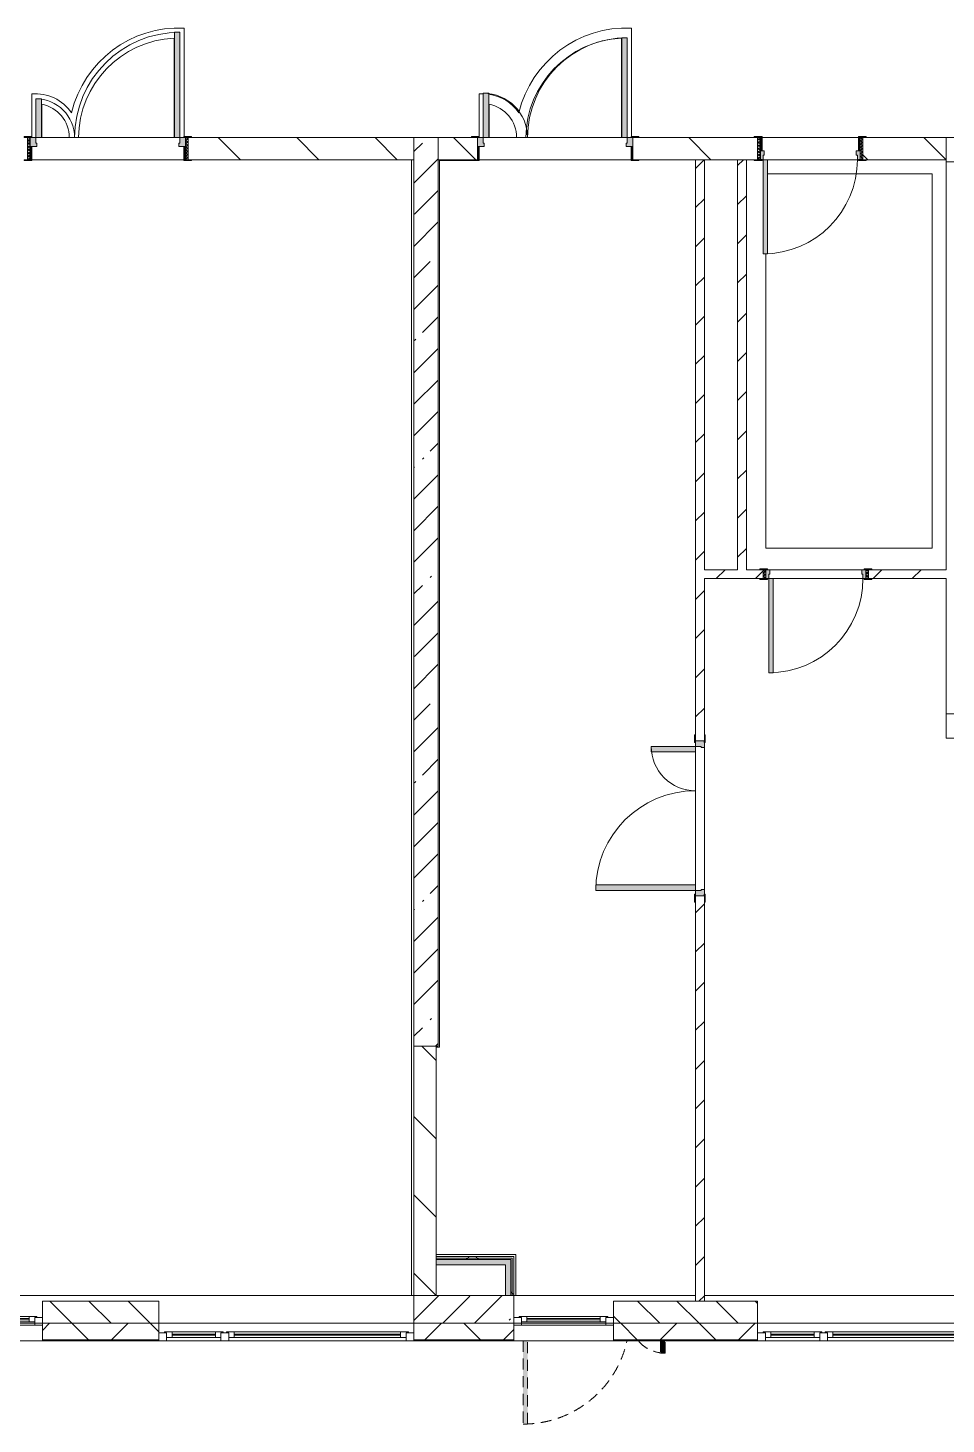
# Model space of a CAD drawing. Header units: millimetres. Extents: x 35143 to 244272, y -8553 to 29000.
# Drawn here: x 220911 to 229192, y -1010 to 11589 of the extents above; entities that cross this region are included whole.
import ezdxf

# ---------------------------------------------------------------- set-up
doc = ezdxf.new("R2010")
doc.units = ezdxf.units.MM
doc.linetypes.add('200_ШТРИХ__ш1_п0_6_', pattern=[160, 100, -60])
for name, color, linetype, lineweight in [('A-DETL-2', 7, 'Continuous', 5), ('A-DETL-MBND-1', 7, '200_ШТРИХ__ш1_п0_6_', 9), ('A-GLAZ-1', 7, 'Continuous', 5), ('A-WALL', 7, 'Continuous', 9), ('A-WALL-4', 7, 'Continuous', 5), ('I-WALL-5', 7, 'Continuous', 5), ('S-COLS-1', 7, 'Continuous', 5)]:
    doc.layers.add(name, color=color, linetype=linetype, lineweight=lineweight)
for name, color, linetype, lineweight, true_color in [('A-DOOR-3', 7, 'Continuous', 5, 0xaaaaaa), ('A-DOOR-4', 7, 'Continuous', 5, 0xe2e2e2), ('A-DOOR-FRAM-3', 7, 'Continuous', 5, 0xe2e2e2), ('A-DOOR-FRAM-4', 7, 'Continuous', 5, 0xaaaaaa), ('A-FLOR-2', 7, 'Continuous', 5, 0xaaaaaa), ('I-WALL-4', 7, 'Continuous', 9, 0xe7e7e7)]:
    doc.layers.add(name, color=color, linetype=linetype, lineweight=lineweight, true_color=true_color)
pattern_1 = [(135, (117261.9, 0), (-353.5534, -353.5534), [])]
pattern_2 = [(45, (117261.88, 0), (-176.7767, 176.7767), [])]
pattern_3 = [(45, (117261.88, 0), (-285.1231, 285.1231), []), (45, (117547, 0), (-285.1231, 285.1231), [504.031, -100.806, 16.764, -84.042])]
pattern_4 = [(45, (117261.9, 0), (-530.33, 530.33), []), (135, (117261.9, 0), (-530.33, -530.33), [])]

# ---------------------------------------------------------------- blocks, each defined once
blk = doc.blocks.new('120_Окно_СКБ_1Ст - 120_Окно_СКБ_1Ст 900х2500_h_ с форточкой-22876038-2_1_2_птичка')
at = {"layer": 'A-GLAZ-1'}
for p, q in [((-450, -127), (-450, -57)), ((-450, -57), (-380, -57)), ((450, -57), (-450, -57)), ((-380, -57), (-380, -127)), ((380, -87), (-380, -87)), ((-380, -87), (-380, -127)), ((-330, -137), (-330, -87)), ((-330, -107), (330, -107)), ((330, -117), (-330, -117)), ((330, -137), (330, -87)), ((380, -127), (380, -57)), ((380, -57), (450, -57)), ((380, -127), (380, -87)), ((450, -57), (450, -127)), ((-380, -127), (-450, -127)), ((-450, -127), (-400, -127)), ((-380, -127), (-400, -127)), ((-400, -127), (-400, -137)), ((-400, -137), (400, -137)), ((400, -137), (-400, -137)), ((450, -127), (380, -127)), ((400, -127), (380, -127)), ((400, -127), (450, -127)), ((400, -137), (400, -127))]:
    blk.add_line(p, q, dxfattribs=at)
blk = doc.blocks.new('110_Дверь_СКБ_2Ст - Д-2а_л_ Из коридора на лестницу-32216062-2_1_2_птичка')
at = {"layer": 'A-DOOR-4'}
for points in [[(612.5, 100), (662.5, 100), (662.5, 1000), (612.5, 1000), (612.5, 721)], [(-587.5, 100), (-587.5, 500), (-637.5, 500), (-637.5, 100)], [(712.5, -100), (712.5, 20), (697.5, 20), (697.5, -100)]]:
    blk.add_hatch(color=256, dxfattribs=at).paths.add_polyline_path(points)
h = blk.add_hatch(color=256, dxfattribs=at)
h.paths.add_polyline_path([(652.5, 20), (712.5, 20), (712.5, 100), (662.5, 100), (662.5, 50), (652.5, 50)])
h.paths.add_polyline_path([(-687.5, 20), (-627.5, 20), (-627.5, 50), (-637.5, 50), (-637.5, 100), (-687.5, 100)])
at = {"layer": 'A-DOOR-FRAM-3'}
for points in [[(-672.5, 100), (-672.5, 108), (-742.5, 108), (-742.5, 100)], [(-672.5, -100), (-672.5, 20), (-687.5, 20), (-687.5, -100)], [(767.5, 100), (767.5, 108), (697.5, 108), (697.5, 100)], [(-672.5, -108), (-672.5, -100), (-742.5, -100), (-742.5, -108)], [(767.5, -108), (767.5, -100), (697.5, -100), (697.5, -108)]]:
    blk.add_hatch(color=256, dxfattribs=at).paths.add_polyline_path(points)
at = {"layer": 'A-DOOR-3'}
for p, q in [((662.5, 1000), (612.5, 1000)), ((612.5, 1000), (612.5, 100)), ((662.5, 100), (662.5, 1000)), ((-637.5, 500), (-637.5, 100)), ((-587.5, 500), (-637.5, 500)), ((-587.5, 100), (-587.5, 500)), ((-637.5, 100), (-587.5, 100)), ((612.5, 100), (662.5, 100))]:
    blk.add_line(p, q, dxfattribs=at)
for centre, radius, start, end in [((662.5, 100), 900, 90, 180), ((-637.5, 100), 400, 360, 90)]:
    blk.add_arc(centre, radius, start, end, dxfattribs=at)
at = {"layer": 'A-DOOR-FRAM-4'}
for p, q in [((-672.5, 108), (-742.5, 108)), ((-742.5, 108), (-742.5, 100)), ((-742.5, 100), (-672.5, 100)), ((-637.5, 100), (-687.5, 100)), ((-687.5, 100), (-687.5, 20)), ((-687.5, 20), (-627.5, 20)), ((-672.5, 20), (-687.5, 20)), ((-687.5, 20), (-687.5, -100)), ((-672.5, 100), (-672.5, 108)), ((-672.5, -100), (-672.5, 20)), ((-637.5, 50), (-637.5, 100)), ((-627.5, 50), (-637.5, 50)), ((-627.5, 20), (-627.5, 50)), ((662.5, 50), (652.5, 50)), ((652.5, 50), (652.5, 20)), ((652.5, 20), (712.5, 20)), ((662.5, 100), (662.5, 50)), ((712.5, 100), (662.5, 100)), ((767.5, 108), (697.5, 108)), ((697.5, 108), (697.5, 100)), ((697.5, 100), (767.5, 100)), ((712.5, 20), (697.5, 20)), ((697.5, 20), (697.5, -100)), ((712.5, 20), (712.5, 100)), ((712.5, -100), (712.5, 20)), ((767.5, 100), (767.5, 108)), ((-672.5, -100), (-742.5, -100)), ((-742.5, -100), (-742.5, -108)), ((-742.5, -108), (-672.5, -108)), ((-687.5, -100), (-672.5, -100)), ((-672.5, -108), (-672.5, -100)), ((697.5, -100), (712.5, -100)), ((767.5, -100), (697.5, -100)), ((697.5, -100), (697.5, -108)), ((697.5, -108), (767.5, -108)), ((767.5, -108), (767.5, -100))]:
    blk.add_line(p, q, dxfattribs=at)
blk = doc.blocks.new('110_Дверь_СКБ_1Ст_Внутренняя1 - Д-8 950x2100h_охрана-V136-2_1_2_птичка')
at = {"layer": 'A-DOOR-3'}
h = blk.add_hatch(dxfattribs=at)
h.set_pattern_fill('FP_100', color=256, style=0, pattern_type=2)
h.set_pattern_definition([(135, (1826.41, 164.685), (-14.14214, -14.14214), []), (225, (1826.41, 164.685), (14.14214, -14.14214), [])])
h.paths.add_polyline_path([(487.5, 100), (462.5, 100), (462.5, -100), (487.5, -100)])
at = {"layer": 'A-DOOR-4'}
h = blk.add_hatch(color=256, dxfattribs=at)
h.paths.add_polyline_path([(437.5, 100), (437.5, 60), (427.5, 60), (427.5, 20), (462.5, 20), (461.2, 100)])
h.paths.add_polyline_path([(-437.5, 100), (-437.5, 20), (-402.5, 20), (-402.5, 60), (-412.5, 60), (-412.5, 100)])
at = {"layer": 'A-DOOR-FRAM-3'}
for points in [[(397.5, 950), (397.5, 100), (437.5, 100), (437.5, 950)], [(-422.5, 108), (-492.5, 108), (-492.5, 100), (-422.5, 100)], [(-422.5, 20), (-437.5, 20), (-437.5, -100), (-422.5, -100)], [(461.2, 108), (447.5, 108), (447.5, 100), (517.5, 100), (517.5, 108)], [(461.2, 20), (447.5, 20), (447.5, -100), (462.5, -100), (462.5, 20)], [(-422.5, -100), (-492.5, -100), (-492.5, -108), (-422.5, -108)], [(517.5, -100), (447.5, -100), (447.5, -108), (517.5, -108)]]:
    blk.add_hatch(color=256, dxfattribs=at).paths.add_polyline_path(points)
at = {"layer": 'A-DOOR-FRAM-4'}
h = blk.add_hatch(dxfattribs=at)
h.set_pattern_fill('FP_101', color=256, style=0, pattern_type=2)
h.set_pattern_definition([(45, (-296.384, 164.685), (-14.1421, 14.1421), []), (135, (-296.384, 164.685), (-14.1421, -14.1421), [])])
h.paths.add_polyline_path([(-437.5, 100), (-462.5, 100), (-462.5, -100), (-437.5, -100)])
at = {"layer": 'A-DOOR-3'}
for p, q in [((437.5, 950), (397.5, 950)), ((397.5, 950), (397.5, 100)), ((437.5, 100), (437.5, 950)), ((397.5, 100), (437.5, 100))]:
    blk.add_line(p, q, dxfattribs=at)
blk.add_arc((437.5, 100), 850, 90, 180, dxfattribs=at)
at = {"layer": 'A-DOOR-FRAM-4'}
for p, q in [((-422.5, 108), (-492.5, 108)), ((-492.5, 108), (-492.5, 100)), ((-492.5, 100), (-422.5, 100)), ((-437.5, 100), (-462.5, 100)), ((-462.5, 100), (-462.5, -100)), ((-412.5, 100), (-437.5, 100)), ((-437.5, 100), (-437.5, 20)), ((-437.5, -100), (-437.5, 100)), ((-422.5, 100), (-437.5, 100)), ((-437.5, 100), (-437.5, 99)), ((-437.5, 99), (-422.5, 99)), ((-437.5, 20), (-402.5, 20)), ((-422.5, 20), (-437.5, 20)), ((-437.5, 20), (-437.5, -100)), ((-422.5, 100), (-422.5, 108)), ((-422.5, 99), (-422.5, 100)), ((-422.5, -100), (-422.5, 20)), ((-412.5, 60), (-412.5, 100)), ((-402.5, 60), (-412.5, 60)), ((-402.5, 20), (-402.5, 60)), ((437.5, 60), (427.5, 60)), ((427.5, 60), (427.5, 20)), ((427.5, 20), (462.5, 20)), ((437.5, 100), (437.5, 60)), ((462.5, 100), (437.5, 100)), ((517.5, 108), (447.5, 108)), ((447.5, 108), (447.5, 100)), ((462.5, 100), (447.5, 100)), ((447.5, 100), (447.5, 99)), ((447.5, 100), (517.5, 100)), ((447.5, 99), (462.5, 99)), ((462.5, 20), (447.5, 20)), ((447.5, 20), (447.5, -100)), ((462.5, 20), (462.5, 100)), ((487.5, 100), (462.5, 100)), ((462.5, 100), (462.5, -100)), ((462.5, 99), (462.5, 100)), ((462.5, -100), (462.5, 20)), ((487.5, -100), (487.5, 100)), ((517.5, 100), (517.5, 108)), ((-422.5, -100), (-492.5, -100)), ((-492.5, -100), (-492.5, -108)), ((-492.5, -108), (-422.5, -108)), ((-462.5, -100), (-437.5, -100)), ((-437.5, -100), (-422.5, -100)), ((-422.5, -108), (-422.5, -100)), ((447.5, -100), (462.5, -100)), ((517.5, -100), (447.5, -100)), ((447.5, -100), (447.5, -108)), ((447.5, -108), (517.5, -108)), ((462.5, -100), (487.5, -100)), ((517.5, -108), (517.5, -100))]:
    blk.add_line(p, q, dxfattribs=at)
blk = doc.blocks.new('110_Дверь_СКБ_1Ст_Внутренняя1 - Д-8 950x2100h_охрана-V137-2_1_2_птичка')
at = {"layer": 'A-DOOR-3'}
h = blk.add_hatch(dxfattribs=at)
h.set_pattern_fill('FP_132', color=256, style=0, pattern_type=2)
h.set_pattern_definition([(135, (1826.41, 104.685), (-14.14214, -14.14214), []), (225, (1826.41, 104.685), (14.14214, -14.14214), [])])
h.paths.add_polyline_path([(487, 40), (462, 40), (462, -40), (487, -40)])
at = {"layer": 'A-DOOR-4'}
h = blk.add_hatch(color=256, dxfattribs=at)
h.paths.add_polyline_path([(437, 40), (437, 0), (427, 0), (427, -40), (462, -40), (462, 40)])
h.paths.add_polyline_path([(-413, 40), (-438, 40), (-438, -40), (-403, -40), (-403, 0), (-413, 0)])
at = {"layer": 'A-DOOR-FRAM-3'}
for points in [[(437, 890), (397, 890), (397, 40), (437, 40), (437, 67)], [(-493, 48), (-493, 40), (-423, 40), (-423, 48)], [(517, 48), (447, 48), (447, 40), (517, 40)], [(-423, -40), (-493, -40), (-493, -48), (-423, -48)], [(447, -40), (447, -48), (517, -48), (517, -40)]]:
    blk.add_hatch(color=256, dxfattribs=at).paths.add_polyline_path(points)
at = {"layer": 'A-DOOR-FRAM-4'}
h = blk.add_hatch(dxfattribs=at)
h.set_pattern_fill('FP_133', color=256, style=0, pattern_type=2)
h.set_pattern_definition([(45, (-296.384, 104.685), (-14.1421, 14.1421), []), (135, (-296.384, 104.685), (-14.1421, -14.1421), [])])
h.paths.add_polyline_path([(-438, 40), (-463, 40), (-463, -40), (-438, -40)])
at = {"layer": 'A-DOOR-3'}
for p, q in [((437, 890), (397, 890)), ((397, 890), (397, 40)), ((437, 40), (437, 890)), ((397, 40), (437, 40))]:
    blk.add_line(p, q, dxfattribs=at)
blk.add_arc((437, 40), 850, 90, 180, dxfattribs=at)
at = {"layer": 'A-DOOR-FRAM-4'}
for p, q in [((-423, 48), (-493, 48)), ((-493, 48), (-493, 40)), ((-493, 40), (-423, 40)), ((-438, 40), (-463, 40)), ((-463, 40), (-463, -40)), ((-413, 40), (-438, 40)), ((-438, 40), (-438, -40)), ((-438, -40), (-438, 40)), ((-423, 40), (-438, 40)), ((-438, 40), (-438, 39)), ((-438, 39), (-423, 39)), ((-423, 40), (-423, 48)), ((-423, 39), (-423, 40)), ((-413, 0), (-413, 40)), ((-403, 0), (-413, 0)), ((-403, -40), (-403, 0)), ((437, 0), (427, 0)), ((427, 0), (427, -40)), ((437, 40), (437, 0)), ((462, 40), (437, 40)), ((517, 48), (447, 48)), ((447, 48), (447, 40)), ((462, 40), (447, 40)), ((447, 40), (447, 39)), ((447, 40), (517, 40)), ((447, 39), (462, 39)), ((462, -40), (462, 40)), ((487, 40), (462, 40)), ((462, 40), (462, -40)), ((462, 39), (462, 40)), ((487, -40), (487, 40)), ((517, 40), (517, 48)), ((-423, -40), (-493, -40)), ((-493, -40), (-493, -48)), ((-493, -48), (-423, -48)), ((-463, -40), (-438, -40)), ((-423, -39), (-438, -39)), ((-438, -39), (-438, -40)), ((-438, -40), (-403, -40)), ((-438, -40), (-423, -40)), ((-423, -40), (-423, -39)), ((-423, -48), (-423, -40)), ((427, -40), (462, -40)), ((462, -39), (447, -39)), ((447, -39), (447, -40)), ((447, -40), (462, -40)), ((517, -40), (447, -40)), ((447, -40), (447, -48)), ((447, -48), (517, -48)), ((462, -40), (462, -39)), ((462, -40), (487, -40)), ((517, -48), (517, -40))]:
    blk.add_line(p, q, dxfattribs=at)
blk = doc.blocks.new('110_Дверь_СКБ_2Ст - Д-6_л__ ДОО_Дв_1450x2100h_Дверь из раздевальной в коридор-V138-2_1_2_птичка')
at = {"layer": 'A-DOOR-3'}
h = blk.add_hatch(dxfattribs=at)
h.set_pattern_fill('FP_25', color=256, style=0, pattern_type=2)
h.set_pattern_definition([(135, (1576.41, 164.685), (-14.14214, -14.14214), []), (225, (1576.41, 164.685), (14.14214, -14.14214), [])])
h.paths.add_polyline_path([(737.5, -100), (737.5, 100), (712.5, 100), (712.5, -100)])
at = {"layer": 'A-DOOR-4'}
for points in [[(662.5, 100), (662.5, 1050), (612.5, 1050), (612.5, 100)], [(-587.5, 100), (-587.5, 450), (-637.5, 450), (-637.5, 100)]]:
    blk.add_hatch(color=256, dxfattribs=at).paths.add_polyline_path(points)
h = blk.add_hatch(color=256, dxfattribs=at)
h.paths.add_polyline_path([(652.5, 20), (712.5, 20), (712.5, 100), (662.5, 100), (662.5, 50), (652.5, 50)])
h.paths.add_polyline_path([(-687.5, 20), (-627.5, 20), (-627.5, 50), (-637.5, 50), (-637.5, 100), (-687.5, 100)])
at = {"layer": 'A-DOOR-FRAM-3'}
for points in [[(-672.5, 100), (-672.5, 108), (-742.5, 108), (-742.5, 100), (-691, 100)], [(-672.5, -100), (-672.5, 20), (-687.5, 20), (-687.5, -100)], [(767.5, 100), (767.5, 108), (697.5, 108), (697.5, 100)], [(712.5, -100), (712.5, 20), (697.5, 20), (697.5, -100)], [(-742.5, -108), (-672.5, -108), (-672.5, -100), (-742.5, -100)], [(767.5, -108), (767.5, -100), (697.5, -100), (697.5, -108)]]:
    blk.add_hatch(color=256, dxfattribs=at).paths.add_polyline_path(points)
at = {"layer": 'A-DOOR-FRAM-4'}
h = blk.add_hatch(dxfattribs=at)
h.set_pattern_fill('FP_26', color=256, style=0, pattern_type=2)
h.set_pattern_definition([(45, (-546.384, 164.685), (-14.1421, 14.1421), []), (135, (-546.384, 164.685), (-14.1421, -14.1421), [])])
h.paths.add_polyline_path([(-687.5, -100), (-691, 100), (-712.5, 100), (-712.5, -100), (-691, -100)])
at = {"layer": 'A-DOOR-3'}
for p, q in [((662.5, 1050), (612.5, 1050)), ((612.5, 1050), (612.5, 100)), ((662.5, 100), (662.5, 1050)), ((-637.5, 450), (-637.5, 100)), ((-587.5, 450), (-637.5, 450)), ((-587.5, 100), (-587.5, 450)), ((-637.5, 100), (-587.5, 100)), ((612.5, 100), (662.5, 100))]:
    blk.add_line(p, q, dxfattribs=at)
for centre, radius, start, end in [((662.5, 100), 950, 90, 180), ((-637.5, 100), 350, 360, 90)]:
    blk.add_arc(centre, radius, start, end, dxfattribs=at)
at = {"layer": 'A-DOOR-FRAM-4'}
for p, q in [((-672.5, 108), (-742.5, 108)), ((-742.5, 108), (-742.5, 100)), ((-742.5, 100), (-672.5, 100)), ((-687.5, 100), (-712.5, 100)), ((-712.5, 100), (-712.5, -100)), ((-637.5, 100), (-687.5, 100)), ((-687.5, 100), (-687.5, 20)), ((-687.5, -100), (-687.5, 100)), ((-687.5, 20), (-627.5, 20)), ((-672.5, 20), (-687.5, 20)), ((-687.5, 20), (-687.5, -100)), ((-672.5, 100), (-672.5, 108)), ((-672.5, -100), (-672.5, 20)), ((-637.5, 50), (-637.5, 100)), ((-627.5, 50), (-637.5, 50)), ((-627.5, 20), (-627.5, 50)), ((662.5, 50), (652.5, 50)), ((652.5, 50), (652.5, 20)), ((652.5, 20), (712.5, 20)), ((662.5, 100), (662.5, 50)), ((712.5, 100), (662.5, 100)), ((767.5, 108), (697.5, 108)), ((697.5, 108), (697.5, 100)), ((697.5, 100), (767.5, 100)), ((712.5, 20), (697.5, 20)), ((697.5, 20), (697.5, -100)), ((712.5, 20), (712.5, 100)), ((737.5, 100), (712.5, 100)), ((712.5, 100), (712.5, -100)), ((712.5, -100), (712.5, 20)), ((737.5, -100), (737.5, 100)), ((767.5, 100), (767.5, 108)), ((-672.5, -100), (-742.5, -100)), ((-742.5, -100), (-742.5, -108)), ((-742.5, -108), (-672.5, -108)), ((-712.5, -100), (-687.5, -100)), ((-687.5, -100), (-672.5, -100)), ((-672.5, -108), (-672.5, -100)), ((697.5, -100), (712.5, -100)), ((767.5, -100), (697.5, -100)), ((697.5, -100), (697.5, -108)), ((697.5, -108), (767.5, -108)), ((712.5, -100), (737.5, -100)), ((767.5, -108), (767.5, -100))]:
    blk.add_line(p, q, dxfattribs=at)
blk = doc.blocks.new('110_Дверь_СКБ_2Ст_Наружная - ДН-5_л__ Двухстворчатая 1350 х3800 _h_ в свету с верхним остеклением-21877029-2_1_2_птичка')
at = {"layer": 'A-DETL-MBND-1'}
for points in [[(619, 1010), (619, 258), (659, 258), (659, 1010)], [(-621, 370), (-621, 258), (-581, 258), (-581, 370)]]:
    blk.add_hatch(color=256, dxfattribs=at).paths.add_polyline_path(points)
for p, q in [((659, 1010), (619, 1010)), ((619, 1010), (619, 258)), ((659, 258), (659, 1010)), ((-621, 370), (-621, 258)), ((-581, 370), (-621, 370)), ((-581, 258), (-581, 370))]:
    blk.add_line(p, q, dxfattribs=at)
for centre, radius, start, end in [((659, 50), 960, 90, 167.443), ((-621, 50), 320, 42.2942, 90)]:
    blk.add_arc(centre, radius, start, end, dxfattribs=at)
blk = doc.blocks.new('120_Окно_СКБ_2Ст_Фрамуга сверху - 120_Окно_СКБ_2Ст_2300х2500_h_ ДОО-22877051-2_1_2_птичка')
at = {"layer": 'A-GLAZ-1'}
for p, q in [((-1150, 13), (-1150, 83)), ((-1150, 83), (-1080, 83)), ((1150, 83), (-1150, 83)), ((-1080, 13), (-1150, 13)), ((-1150, 13), (-1100, 13)), ((-1080, 13), (-1100, 13)), ((-1100, 13), (-1100, 3)), ((-1100, 3), (540, 3)), ((540, 3), (-1100, 3)), ((-1080, 83), (-1080, 13)), ((-1080, 83), (1080, 83)), ((520, 53), (-1080, 53)), ((-1080, 53), (-1080, 13)), ((-1030, 3), (-1030, 53)), ((-1030, 33), (470, 33)), ((470, 23), (-1030, 23)), ((470, 3), (470, 53)), ((520, 13), (520, 83)), ((520, 83), (590, 83)), ((520, 13), (520, 53)), ((590, 13), (520, 13)), ((540, 13), (520, 13)), ((540, 13), (570, 13)), ((540, 13), (570, 13)), ((540, 3), (540, 13)), ((590, 13), (570, 13)), ((570, 13), (570, 3)), ((570, 3), (1100, 3)), ((1100, 3), (570, 3)), ((590, 83), (590, 13)), ((1080, 53), (590, 53)), ((590, 53), (590, 13)), ((640, 3), (640, 53)), ((640, 33), (1030, 33)), ((1030, 23), (640, 23)), ((1030, 3), (1030, 53)), ((1080, 13), (1080, 83)), ((1080, 83), (1150, 83)), ((1080, 13), (1080, 53)), ((1150, 13), (1080, 13)), ((1100, 13), (1080, 13)), ((1100, 13), (1150, 13)), ((1100, 3), (1100, 13)), ((1150, 83), (1150, 13))]:
    blk.add_line(p, q, dxfattribs=at)
blk = doc.blocks.new('110_Дверь_СКБ_2Ст - Д-5_п_ Из игровой в коридор-32351726-2_1_2_птичка')
at = {"layer": 'A-DOOR-4'}
h = blk.add_hatch(color=256, dxfattribs=at)
h.paths.add_polyline_path([(712, -40), (712, 40), (652, 40), (652, 10), (662, 10), (662, -40)])
h.paths.add_polyline_path([(-628, 40), (-688, 40), (-688, -40), (-638, -40), (-638, 10), (-628, 10)])
for points in [[(-588, -440), (-588, -40), (-638, -40), (-638, -440)], [(662, -40), (612, -40), (612, -940), (662, -940)]]:
    blk.add_hatch(color=256, dxfattribs=at).paths.add_polyline_path(points)
at = {"layer": 'A-DOOR-FRAM-3'}
for points in [[(-673, 48), (-743, 48), (-743, 40), (-673, 40)], [(767, 48), (697, 48), (697, 40), (767, 40)], [(-673, -40), (-743, -40), (-743, -48), (-673, -48)], [(767, -40), (697, -40), (697, -48), (767, -48)]]:
    blk.add_hatch(color=256, dxfattribs=at).paths.add_polyline_path(points)
at = {"layer": 'A-DOOR-3'}
for p, q in [((-638, -40), (-588, -40)), ((-638, -440), (-638, -40)), ((-588, -40), (-588, -440)), ((612, -40), (662, -40)), ((612, -940), (612, -40)), ((662, -40), (662, -940)), ((-588, -440), (-638, -440)), ((662, -940), (612, -940))]:
    blk.add_line(p, q, dxfattribs=at)
for centre, radius, start, end in [((-638, -40), 400, 270, 0), ((662, -40), 900, 180, 270)]:
    blk.add_arc(centre, radius, start, end, dxfattribs=at)
at = {"layer": 'A-DOOR-FRAM-4'}
for p, q in [((-743, 48), (-673, 48)), ((-743, 40), (-743, 48)), ((-673, 40), (-743, 40)), ((-688, 40), (-628, 40)), ((-688, -40), (-688, 40)), ((-688, 40), (-673, 40)), ((-688, 39), (-688, 40)), ((-673, 39), (-688, 39)), ((-673, 48), (-673, 40)), ((-673, 40), (-673, 39)), ((-638, 10), (-638, -40)), ((-628, 10), (-638, 10)), ((-628, 40), (-628, 10)), ((652, 40), (712, 40)), ((652, 10), (652, 40)), ((662, 10), (652, 10)), ((662, -40), (662, 10)), ((697, 40), (697, 48)), ((697, 48), (767, 48)), ((697, 39), (697, 40)), ((697, 40), (712, 40)), ((767, 40), (697, 40)), ((712, 39), (697, 39)), ((712, 40), (712, -40)), ((712, 40), (712, 39)), ((767, 48), (767, 40)), ((-743, -40), (-673, -40)), ((-743, -48), (-743, -40)), ((-673, -48), (-743, -48)), ((-638, -40), (-688, -40)), ((-673, -40), (-673, -48)), ((712, -40), (662, -40)), ((697, -48), (697, -40)), ((697, -40), (767, -40)), ((767, -48), (697, -48)), ((767, -40), (767, -48))]:
    blk.add_line(p, q, dxfattribs=at)

msp = doc.modelspace()

# ---------------------------------------------------------------- hatches: boundary and pattern name
at = {"layer": 'A-WALL-4'}
h = msp.add_hatch(dxfattribs=at)
h.set_pattern_fill('FP_97', color=256, style=0, pattern_type=2)
h.set_pattern_definition([(135, (117261.88, 0), (-176.7767, -176.7767), [])])
h.paths.add_polyline_path([(239291.9, -100), (240091.9, -100), (240091.9, 100), (239291.9, 100)])
h.paths.add_polyline_path([(227421.1, -100), (227491.9, -100), (227491.9, 100), (226191.9, 100), (226191.9, -100), (226957.3, -100)])
h.paths.add_polyline_path([(236232.5, -100), (236591.9, -100), (236591.9, 100), (236091.9, 100), (236091.9, -100)])
h.paths.add_polyline_path([(230941.9, -100), (230941.9, 100), (230691.9, 100), (230691.9, -100)])
h.paths.add_polyline_path([(231841.9, -100), (232891.9, -100), (232891.9, 100), (231841.9, 100)])
h.paths.add_polyline_path([(212041.9, -100), (212041.9, 100), (211791.9, 100), (211791.9, -100)])
h.paths.add_polyline_path([(213044.5, -100), (216291.9, -100), (216290.8, 100), (212941.9, 100), (212941.9, -100)])
h.paths.add_polyline_path([(219891.9, -100), (220141.9, -100), (220141.9, 100), (219891.9, 100)])
h.paths.add_polyline_path([(221855.9, -100), (222091.9, -100), (222091.9, 100), (221041.9, 100), (221041.9, -100)])
h.paths.add_polyline_path([(218091.9, -100), (218991.9, -100), (218991.9, 100), (218091.9, 100)])
h.paths.add_polyline_path([(209798.2, -100), (209991.9, -100), (209991.9, 100), (209191.9, 100), (209191.9, -100), (209357.7, -100)])
h = msp.add_hatch(dxfattribs=at)
h.set_pattern_fill('FP_87', color=256, style=0, pattern_type=2)
h.set_pattern_definition([(45, (117261.9, 0), (-353.5534, 353.5534), []), (135, (117261.9, 0), (-353.5534, -353.5534), [])])
h.paths.add_polyline_path([(239478.8, -250), (240091.9, -250), (240091.9, -100), (239291.9, -100), (239291.9, -250)])
h.paths.add_polyline_path([(237623.8, -250), (238391.9, -250), (238391.9, -100), (237491.9, -100), (237491.9, -250)])
h.paths.add_polyline_path([(242261.4, -250), (242341.9, -250), (242341.9, -100), (240991.9, -100), (240991.9, -250), (241333.9, -250)])
h.paths.add_polyline_path([(229791.9, -250), (230941.9, -250), (230941.9, -100), (229791.9, -100)])
h.paths.add_polyline_path([(224638.5, -250), (225291.9, -250), (225291.9, -100), (224391.9, -100), (224391.9, -250)])
h.paths.add_polyline_path([(226191.9, -250), (227491.9, -250), (227491.9, -100), (226191.9, -100)])
h.paths.add_polyline_path([(231841.9, -250), (232891.9, -250), (232891.9, -100), (231841.9, -100)])
h.paths.add_polyline_path([(236591.9, -250), (236591.9, -100), (235191.9, -100), (235191.9, -250), (236232.5, -250)])
h.paths.add_polyline_path([(219073.4, -250), (220141.9, -250), (220141.9, -100), (218091.9, -100), (218091.9, -250), (218991.9, -250)])
h.paths.add_polyline_path([(221041.9, -250), (222091.9, -250), (222091.9, -100), (221041.9, -100)])
h.paths.add_polyline_path([(216291.9, -250), (217191.9, -250), (217191.9, -100), (212941.9, -100), (212941.9, -250), (216290.8, -250)])
h.paths.add_polyline_path([(210891.9, -250), (212041.9, -250), (212041.9, -100), (210891.9, -100)])
h.paths.add_polyline_path([(206471.9, -250), (208291.9, -250), (208291.9, -100), (206471.9, -100)])
h.paths.add_polyline_path([(209334.4, -250), (209991.9, -250), (209991.9, -100), (209191.9, -100), (209191.9, -250)])
at = {"layer": 'I-WALL-4'}
for points in [[(225216.9, 426), (225216.9, 476), (224591.9, 476), (224591.9, 426), (224638.5, 426)], [(225216.9, 150), (225266.9, 150), (225266.9, 476), (225216.9, 476), (225216.9, 230.5)]]:
    msp.add_hatch(color=256, dxfattribs=at).paths.add_polyline_path(points)
at = {"layer": 'I-WALL-5'}
h = msp.add_hatch(dxfattribs=at)
h.set_pattern_fill('FP_98', color=256, style=0, pattern_type=2)
h.set_pattern_definition(pattern_1)
h.paths.add_polyline_path([(222386.9, 10400), (224391.9, 10400), (224391.9, 10600), (222356.9, 10600), (222356.9, 10400)])
h.paths.add_polyline_path([(220000.9, 10400), (220906.9, 10400), (220906.9, 10600), (218871.9, 10600), (218871.9, 10400)])
h = msp.add_hatch(dxfattribs=at)
h.set_pattern_fill('FP_95', color=256, style=0, pattern_type=2)
h.set_pattern_definition(pattern_3)
h.paths.add_polyline_path([(224611.9, 2400), (224611.9, 10600), (224391.9, 10600), (224391.9, 2400)])
h = msp.add_hatch(dxfattribs=at)
h.set_pattern_fill('FP_98', color=256, style=0, pattern_type=2)
h.set_pattern_definition(pattern_1)
h.paths.add_polyline_path([(236591.9, 10400), (238471.9, 10400), (238471.9, 10600), (236591.9, 10600)])
h.paths.add_polyline_path([(224638.5, 10400), (224966.9, 10400), (224966.9, 10600), (224611.9, 10600), (224611.9, 10400)])
h.paths.add_polyline_path([(228812.3, 10400), (229191.9, 10400), (229191.9, 10600), (228441.9, 10600), (228441.9, 10400), (228471.9, 10400)])
h.paths.add_polyline_path([(226366.9, 10400), (227491.9, 10400), (227491.9, 10600), (226366.9, 10600), (226366.9, 10520)])
h = msp.add_hatch(dxfattribs=at)
h.set_pattern_fill('FP_99', color=256, style=0, pattern_type=2)
h.set_pattern_definition(pattern_2)
h.paths.add_polyline_path([(226957.3, 100), (227011.9, 100), (227011.9, 3755), (226931.9, 3755), (226931.9, 100)])
h.paths.add_polyline_path([(226931.9, 5155), (227011.9, 5155), (227011.9, 10400), (226931.9, 10400), (226931.9, 5210)])
h = msp.add_hatch(dxfattribs=at)
h.set_pattern_fill('FP_99', color=256, style=0, pattern_type=2)
h.set_pattern_definition(pattern_2)
h.paths.add_polyline_path([(227391.9, 6700), (227391.9, 10400), (227311.9, 10400), (227311.9, 6700)])
h = msp.add_hatch(dxfattribs=at)
h.set_pattern_fill('FP_99', color=256, style=0, pattern_type=2)
h.set_pattern_definition(pattern_2)
h.paths.add_polyline_path([(227011.9, 6620), (227541.9, 6620), (227541.9, 6700), (227011.9, 6700)])
h.paths.add_polyline_path([(228491.9, 6620), (229191.9, 6620), (229191.9, 6700), (228491.9, 6700)])
h = msp.add_hatch(dxfattribs=at)
h.set_pattern_fill('FP_98', color=256, style=0, pattern_type=2)
h.set_pattern_definition(pattern_1)
h.paths.add_polyline_path([(224591.9, 150), (224591.9, 2400), (224391.9, 2400), (224391.9, 150)])
h = msp.add_hatch(dxfattribs=at)
h.set_pattern_fill('FP_187', color=256, style=0, pattern_type=2)
h.set_pattern_definition(pattern_4)
h.paths.add_polyline_path([(225279.4, 488.5), (225279.4, 501), (224591.9, 501), (224591.9, 488.5), (225266.9, 488.5)])
h = msp.add_hatch(dxfattribs=at)
h.set_pattern_fill('FP_187', color=256, style=0, pattern_type=2)
h.set_pattern_definition(pattern_4)
h.paths.add_polyline_path([(225216.9, 476), (225266.9, 476), (225266.9, 488.5), (224591.9, 488.5), (224591.9, 476), (224638.5, 476)])
h = msp.add_hatch(dxfattribs=at)
h.set_pattern_fill('FP_187', color=256, style=0, pattern_type=2)
h.set_pattern_definition(pattern_4)
h.paths.add_polyline_path([(225266.9, 150), (225279.4, 150), (225279.4, 488.5), (225266.9, 488.5), (225266.9, 230.5)])
h = msp.add_hatch(dxfattribs=at)
h.set_pattern_fill('FP_187', color=256, style=0, pattern_type=2)
h.set_pattern_definition(pattern_4)
h.paths.add_polyline_path([(225279.4, 150), (225291.9, 150), (225291.9, 501), (225279.4, 501), (225279.4, 230.5)])
at = {"layer": 'S-COLS-1'}
h = msp.add_hatch(dxfattribs=at)
h.set_pattern_fill('FP_95', color=256, style=0, pattern_type=2)
h.set_pattern_definition(pattern_3)
h.paths.add_polyline_path([(224391.9, -100), (225291.9, -100), (225291.9, 150), (224391.9, 150)])

# ---------------------------------------------------------------- linework, layer by layer
at = {"layer": 'A-DETL-2'}
for p, q in [((229065.4, 10273.7), (227581.9, 10273.7)), ((229065.4, 6893.7), (229065.4, 10273.7)), ((227565.4, 9550), (227565.4, 6893.7)), ((227565.4, 6893.7), (229065.4, 6893.7))]:
    msp.add_line(p, q, dxfattribs=at)
at = {"layer": 'A-FLOR-2'}
for p, q in [((222229, 11497.8), (222229, 10600)), ((222319, 10608), (222319, 11588.1)), ((226264, 11497.8), (226264, 10600)), ((226354, 10608), (226354, 11588.1)), ((220944.9, 10993.6), (220944.9, 10608)), ((224979.9, 10993.6), (224979.9, 10608)), ((221034.9, 10600), (221034.9, 10899.7)), ((225069.9, 10600), (225069.9, 10899.7)), ((221366.5, 10600), (221034.9, 10600)), ((225069.9, 10600), (226264, 10600)), ((224371.9, 150), (224371.9, 10400)), ((224911.9, 10392), (224621.9, 10392)), ((224621.9, 10392), (224621.9, 2392)), ((224621.9, 2392), (224591.9, 2392)), ((224591.9, 521), (225311.9, 521)), ((225311.9, 521), (225311.9, 150))]:
    msp.add_line(p, q, dxfattribs=at)
for centre, radius, start, end in [((222276.4, 10589), 1000, 87.56236, 166.45029), ((222276.4, 10589), 910, 92.99005, 179.3074), ((226311.4, 10589), 1000, 87.56236, 166.45029), ((226311.4, 10589), 910, 92.99005, 179.3074), ((220978.4, 10600), 395, 34.42231, 94.87345), ((225013.4, 10600), 395, 89.4985, 94.87345), ((225013.4, 10600), 395, 34.42231, 82.19504), ((220978.4, 10600), 305, 360, 79.33549), ((225013.4, 10600), 305, 360, 79.33549)]:
    msp.add_arc(centre, radius, start, end, dxfattribs=at)
at = {"layer": 'A-WALL'}
for p, q in [((224391.9, 10400), (224391.9, 10600)), ((224611.9, 10600), (224611.9, 10400)), ((229191.9, 10400), (229191.9, 10600)), ((227011.9, 10400), (226931.9, 10400)), ((227391.9, 10400), (227311.9, 10400)), ((229271.9, 10380), (229191.9, 10380)), ((229191.9, 5400), (229271.9, 5400)), ((224591.9, 488.5), (225279.4, 488.5)), ((224591.9, 476), (225266.9, 476)), ((225266.9, 476), (225266.9, 150)), ((225279.4, 488.5), (225279.4, 150)), ((226931.9, 100), (227011.9, 100)), ((221041.9, -100), (222091.9, -100)), ((222091.9, -100), (221041.9, -100)), ((226191.9, -100), (227491.9, -100)), ((227491.9, -100), (226191.9, -100)), ((221041.9, -250), (222091.9, -250)), ((224391.9, -250), (225291.9, -250)), ((226191.9, -250), (227491.9, -250)), ((221041.9, -253), (222091.9, -253)), ((224391.9, -253), (225291.9, -253)), ((226191.9, -253), (227491.9, -253))]:
    msp.add_line(p, q, dxfattribs=at)
at = {"layer": 'A-WALL-4'}
for p, q in [((222091.9, 100), (221041.9, 100)), ((221041.9, 100), (221041.9, -258)), ((222091.9, -258), (222091.9, 100)), ((226931.9, 100), (226191.9, 100)), ((226191.9, 100), (226191.9, -258)), ((227491.9, 100), (227011.9, 100)), ((227491.9, -258), (227491.9, 100)), ((220141.9, -100), (221041.9, -100)), ((224391.9, -100), (224391.9, -258)), ((224391.9, -100), (225291.9, -100)), ((225291.9, -258), (225291.9, -100)), ((209991.9, -258), (224391.9, -258)), ((237491.9, -258), (224391.9, -258))]:
    msp.add_line(p, q, dxfattribs=at)
at = {"layer": 'I-WALL-5'}
for p, q in [((221366.5, 10600), (222229, 10600)), ((224911.9, 10600), (222386.9, 10600)), ((227461.9, 10600), (226421.9, 10600)), ((227531.9, 10600), (228401.9, 10600)), ((238471.9, 10600), (228471.9, 10600)), ((222316.9, 10400), (220946.9, 10400)), ((222386.9, 10400), (224391.9, 10400)), ((224391.9, 10400), (224391.9, 150)), ((224611.9, 10400), (224911.9, 10400)), ((224611.9, 2400), (224611.9, 10400)), ((226351.9, 10400), (224981.9, 10400)), ((226421.9, 10400), (226931.9, 10400)), ((226931.9, 10400), (226931.9, 5210)), ((227011.9, 10400), (227311.9, 10400)), ((227011.9, 6700), (227011.9, 10400)), ((227311.9, 10400), (227311.9, 6700)), ((227391.9, 10400), (227461.9, 10400)), ((227391.9, 6700), (227391.9, 10400)), ((228391.9, 10400), (227581.9, 10400)), ((228471.9, 10400), (229191.9, 10400)), ((229191.9, 10400), (229191.9, 6700)), ((227311.9, 6700), (227011.9, 6700)), ((227511.9, 6700), (227391.9, 6700)), ((227601.9, 6700), (228431.9, 6700)), ((229191.9, 6700), (228521.9, 6700)), ((227011.9, 6620), (227511.9, 6620)), ((227011.9, 5210), (227011.9, 6620)), ((228441.9, 6620), (227631.9, 6620)), ((228521.9, 6620), (229191.9, 6620)), ((229191.9, 6620), (229191.9, 5180)), ((229191.9, 5180), (234611.9, 5180)), ((226931.9, 3855), (226931.9, 5055)), ((227011.9, 5095), (227011.9, 3815)), ((226931.9, 3700), (226931.9, 100)), ((227011.9, 100), (227011.9, 3700)), ((224611.9, 2400), (224391.9, 2400)), ((224591.9, 150), (224591.9, 2400)), ((225291.9, 501), (224591.9, 501)), ((224591.9, 426), (225216.9, 426)), ((225216.9, 426), (225216.9, 150)), ((225291.9, 150), (225291.9, 501)), ((219891.9, 150), (224391.9, 150)), ((224391.9, 150), (224591.9, 150)), ((225216.9, 150), (225291.9, 150)), ((225291.9, 150), (226931.9, 150)), ((227011.9, 150), (229791.9, 150)), ((224391.9, -100), (222091.9, -100)), ((226191.9, -100), (225291.9, -100)), ((229791.9, -100), (227491.9, -100))]:
    msp.add_line(p, q, dxfattribs=at)
at = {"layer": 'S-COLS-1'}
for p, q in [((225291.9, 150), (224391.9, 150)), ((224391.9, 150), (224391.9, -100)), ((225291.9, -100), (225291.9, 150)), ((224391.9, -100), (225291.9, -100))]:
    msp.add_line(p, q, dxfattribs=at)

# ---------------------------------------------------------------- block references
at = {"layer": 'A-DETL-MBND-1', "rotation": 180}
msp.add_blockref('110_Дверь_СКБ_2Ст_Наружная - ДН-5_л__ Двухстворчатая 1350 х3800 _h_ в свету с верхним остеклением-21877029-2_1_2_птичка', (226036.4, 0), dxfattribs=at)
at = {"layer": 'A-DOOR-3'}
for name, p in [('110_Дверь_СКБ_2Ст - Д-6_л__ ДОО_Дв_1450x2100h_Дверь из раздевальной в коридор-V138-2_1_2_птичка', (221619.4, 10500)), ('110_Дверь_СКБ_2Ст - Д-2а_л_ Из коридора на лестницу-32216062-2_1_2_птичка', (225654.4, 10500))]:
    msp.add_blockref(name, p, dxfattribs=at)
for name, p, rotation in [('110_Дверь_СКБ_1Ст_Внутренняя1 - Д-8 950x2100h_охрана-V136-2_1_2_птичка', (227979.4, 10500), 180), ('110_Дверь_СКБ_1Ст_Внутренняя1 - Д-8 950x2100h_охрана-V137-2_1_2_птичка', (228029.4, 6660), 180), ('110_Дверь_СКБ_2Ст - Д-5_п_ Из игровой в коридор-32351726-2_1_2_птичка', (226971.9, 4467.5), 269.9999999999999)]:
    msp.add_blockref(name, p, dxfattribs=dict(at, rotation=rotation))
at = {"layer": 'A-GLAZ-1', "rotation": 180}
for name, p in [('120_Окно_СКБ_1Ст - 120_Окно_СКБ_1Ст 900х2500_h_ с форточкой-22876038-2_1_2_птичка', (220591.9, -175)), ('120_Окно_СКБ_1Ст - 120_Окно_СКБ_1Ст 900х2500_h_ с форточкой-22876038-2_1_2_птичка', (225741.9, -175)), ('120_Окно_СКБ_2Ст_Фрамуга сверху - 120_Окно_СКБ_2Ст_2300х2500_h_ ДОО-22877051-2_1_2_птичка', (223241.9, -175)), ('120_Окно_СКБ_2Ст_Фрамуга сверху - 120_Окно_СКБ_2Ст_2300х2500_h_ ДОО-22877051-2_1_2_птичка', (228641.9, -175))]:
    msp.add_blockref(name, p, dxfattribs=at)

doc.saveas('drawing.dxf')
